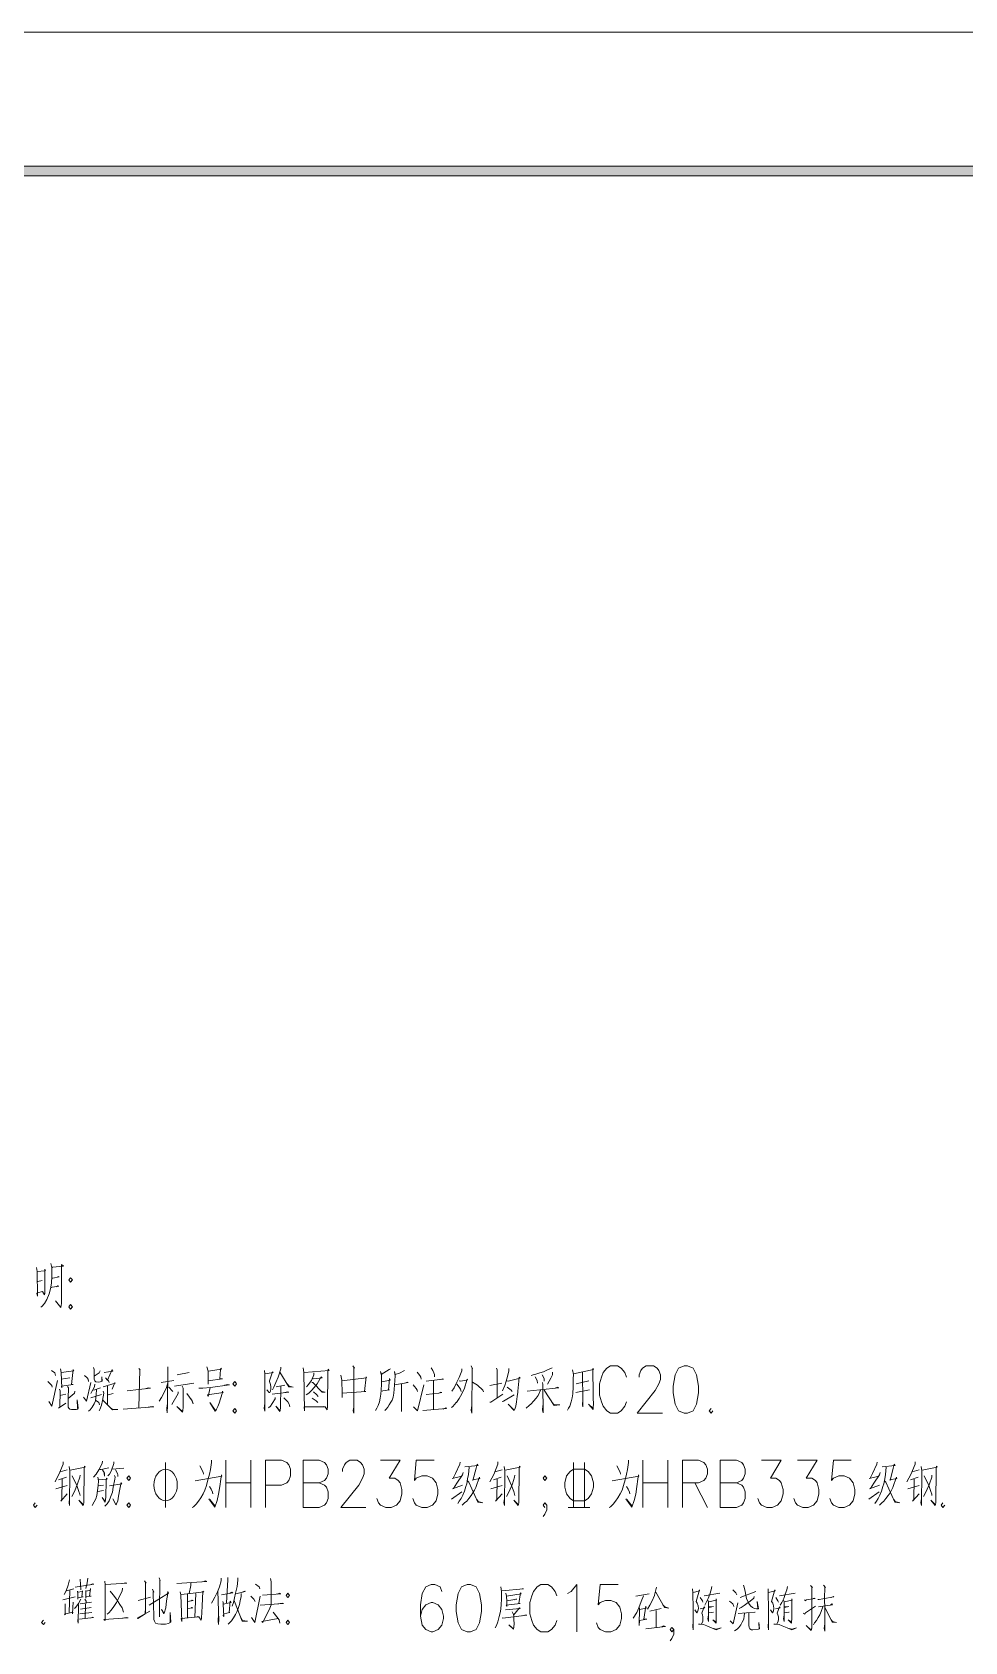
# Model space of a CAD drawing. Header units: millimetres. Extents: x -30643 to 86172, y -19411 to 63186.
# Drawn here: x 59732 to 72952, y 40376 to 63186 of the extents above; entities that cross this region are included whole.
import ezdxf

# ---------------------------------------------------------------- set-up
doc = ezdxf.new("R2010")
doc.units = ezdxf.units.MM

msp = doc.modelspace()

# ---------------------------------------------------------------- hatches: boundary and pattern name
h = msp.add_hatch(color=0)
h.dxf.hatch_style = 2
h.paths.add_polyline_path([(84274, 61288), (84137, 61150), (-25658, 61150), (-25796, 61288)])

# ---------------------------------------------------------------- linework, layer by layer
at = {"color": 0, "lineweight": 0}
for points in [[(-30643, -19411), (86172, -19411), (86172, 63186), (-30643, 63186)], [(84274, 61288), (84137, 61150), (-25658, 61150), (-25796, 61288)], [(60276, 45536), (60250, 45504), (60276, 45473), (60301, 45504)], [(60276, 45154), (60250, 45122), (60276, 45091), (60301, 45122)], [(68972, 44286), (68895, 44254), (68844, 44158), (68819, 43999), (68819, 43904), (68844, 43745), (68895, 43649), (68972, 43617), (69022, 43617), (69099, 43649), (69150, 43745), (69175, 43904), (69175, 43999), (69150, 44158), (69099, 44254), (69022, 44286)], [(62603, 44063), (62578, 44031), (62603, 43999), (62629, 44031)], [(62603, 43681), (62578, 43649), (62603, 43617), (62629, 43649)], [(61101, 42726), (61075, 42694), (61101, 42662), (61126, 42694)], [(67000, 42726), (66974, 42694), (67000, 42662), (67025, 42694)], [(67407, 42821), (67356, 42790), (67305, 42726), (67280, 42630), (67280, 42567), (67305, 42471), (67356, 42408), (67407, 42375), (67560, 42375), (67611, 42408), (67662, 42471), (67687, 42567), (67687, 42630), (67662, 42726), (67611, 42790), (67560, 42821)], [(61101, 42344), (61075, 42312), (61101, 42280), (61126, 42312)], [(63356, 41065), (63330, 41033), (63356, 41002), (63381, 41033)], [(65896, 41186), (65819, 41154), (65768, 41059), (65743, 40900), (65743, 40804), (65768, 40645), (65819, 40549), (65896, 40517), (65947, 40517), (66023, 40549), (66074, 40645), (66100, 40804), (66100, 40900), (66074, 41059), (66023, 41154), (65947, 41186)], [(63356, 40683), (63330, 40651), (63356, 40619), (63381, 40651)]]:
    msp.add_lwpolyline(points, close=True, dxfattribs=at)
for points in [[(59791, 45680), (59803, 45622), (59808, 45275), (59799, 45317), (59808, 45322), (59879, 45338), (59905, 45291), (59909, 45312), (59913, 45485), (59913, 45659), (59922, 45638), (59905, 45632), (59808, 45622)], [(59997, 45738), (60010, 45680), (60010, 45559), (60005, 45459), (59993, 45380), (59972, 45307), (59938, 45227), (59905, 45169), (59867, 45127), (59854, 45117)], [(60014, 45680), (60018, 45685), (60174, 45701), (60149, 45723), (60149, 45685), (60145, 45296), (60145, 45222), (60145, 45169), (60136, 45112), (60064, 45206)], [(59812, 45480), (59875, 45496), (59871, 45496)], [(60005, 45396), (60014, 45401), (60111, 45417), (60094, 45422), (60077, 45407)], [(60014, 45528), (60022, 45528), (60115, 45549), (60102, 45554), (60090, 45549)], [(60603, 44265), (60611, 44234), (60611, 44096), (60620, 44075), (60632, 44060), (60670, 44054), (60696, 44060), (60725, 44070), (60717, 44133), (60721, 44070)], [(61655, 44275), (61651, 43723), (61643, 43623), (61639, 43675), (61647, 43733)], [(62207, 44275), (62224, 44212), (62224, 44028), (62224, 44075), (62427, 44101), (62393, 44101), (62401, 44234), (62406, 44254), (62414, 44239), (62384, 44234), (62224, 44212)], [(63255, 44270), (63255, 44243), (63217, 44128), (63187, 44049), (63158, 43986), (63137, 43949)], [(63575, 44260), (63584, 44191), (63592, 43649), (63588, 43707), (63887, 43707), (63866, 43712), (63824, 43707)], [(64279, 44286), (64300, 44254), (64291, 44260), (64291, 43617), (64283, 43649), (64287, 43685)], [(65386, 44260), (65412, 44223), (65424, 44186), (65433, 44165), (65433, 44133)], [(65955, 44286), (65972, 44243), (65968, 44260), (65963, 43617), (65955, 43659), (65963, 43723)], [(66313, 44254), (66322, 44228), (66322, 43838)], [(67101, 44260), (67037, 44228), (66978, 44202), (66927, 44186), (66873, 44170), (66835, 44160), (66806, 44149)], [(68157, 44127), (68131, 44191), (68080, 44254), (68029, 44286), (67927, 44286), (67876, 44254), (67825, 44191), (67800, 44127), (67775, 44031), (67775, 43872), (67800, 43776), (67825, 43713), (67876, 43649), (67927, 43617), (68029, 43617), (68080, 43649), (68131, 43713), (68157, 43776)], [(68335, 44127), (68335, 44158), (68360, 44222), (68385, 44254), (68437, 44286), (68539, 44286), (68590, 44254), (68615, 44222), (68640, 44158), (68640, 44095), (68615, 44031), (68564, 43936), (68309, 43617), (68666, 43617)], [(59954, 44065), (59992, 44028), (60009, 44007), (60017, 43986)], [(59967, 43780), (60009, 43717), (60089, 44081)], [(60005, 44223), (60051, 44186), (60064, 44149)], [(60131, 44243), (60144, 44191), (60152, 43975), (60147, 44001), (60312, 44022), (60291, 44022), (60312, 44234), (60321, 44217), (60144, 44191)], [(60144, 44096), (60266, 44117)], [(60459, 43844), (60501, 43786), (60561, 44049)], [(60472, 44149), (60510, 44117), (60523, 44096), (60531, 44065)], [(60620, 44028), (60615, 43996), (60586, 43933), (60582, 43933), (60561, 43897)], [(60696, 44217), (60679, 44186), (60611, 44139)], [(60737, 43991), (60910, 44039), (60902, 44049), (60864, 43954)], [(60750, 44191), (60877, 44212), (60864, 44234), (60801, 44086), (60771, 44117), (60813, 44075), (60822, 44049)], [(61243, 44249), (61260, 44228), (61256, 44234), (61243, 43691)], [(61655, 44044), (61634, 43980), (61601, 43907), (61563, 43838), (61530, 43786)], [(61559, 44049), (61740, 44081)], [(61748, 44001), (62022, 44039)], [(61786, 44160), (61955, 44191)], [(63023, 44223), (63028, 44170), (63028, 43644), (63019, 43685), (63028, 43754)], [(63032, 44175), (63149, 44191), (63137, 44202), (63095, 44075), (63095, 44065), (63099, 44049), (63112, 44022), (63116, 43991), (63116, 43954), (63108, 43928), (63099, 43907), (63091, 43907), (63057, 43949)], [(63242, 44196), (63369, 43991), (63432, 43986), (63373, 44001), (63344, 44033)], [(63588, 44191), (63942, 44223), (63929, 44239), (63921, 44191), (63916, 43717), (63912, 43664), (63883, 43707)], [(63706, 44107), (63723, 44101), (63840, 44117), (63828, 44133), (63773, 44033), (63731, 43980), (63693, 43939), (63655, 43901), (63613, 43875)], [(63726, 44186), (63726, 44160), (63689, 44081), (63643, 44018), (63622, 43991)], [(63698, 44049), (63710, 44049), (63840, 43912), (63887, 43912), (63840, 43923), (63819, 43933)], [(64106, 44154), (64123, 44086), (64127, 43897), (64127, 43838)], [(64123, 44075), (64472, 44117), (64464, 44133), (64443, 43923), (64460, 43923), (64127, 43901)], [(64809, 44243), (64792, 44234), (64678, 44165), (64670, 44207), (64683, 44165), (64683, 44028), (64678, 43944), (64674, 43886), (64666, 43828), (64653, 43775), (64636, 43723), (64615, 43685), (64598, 43654)], [(64691, 43928), (64700, 43933), (64797, 43949), (64784, 43944), (64797, 44107), (64805, 44086), (64687, 44060)], [(65007, 44223), (64940, 44181), (64877, 44165), (64868, 44207), (64877, 44144), (64873, 44081), (64868, 44012), (64864, 43954), (64856, 43901), (64847, 43844), (64835, 43802), (64814, 43770), (64792, 43733), (64771, 43702), (64750, 43675), (64729, 43654)], [(64873, 44018), (65062, 44049), (65049, 44054), (65028, 44044)], [(64969, 44028), (64969, 43638), (64965, 43664), (64969, 43707)], [(65188, 44196), (65226, 44149), (65243, 44128), (65247, 44096)], [(65315, 44070), (65508, 44091), (65563, 44096), (65546, 44101), (65525, 44091)], [(65420, 44075), (65420, 43670)], [(65786, 44075), (65799, 44070), (65896, 44086), (65904, 44096), (65892, 44086), (65858, 43970), (65824, 43891), (65786, 43823), (65745, 43765), (65740, 43765), (65694, 43712), (65677, 43696)], [(65820, 44243), (65820, 44217), (65786, 44122), (65753, 44054), (65715, 43975), (65681, 43928)], [(65753, 44028), (65782, 43986), (65803, 43954), (65811, 43923)], [(65972, 44054), (66044, 44012), (66119, 43944), (66127, 43918)], [(66220, 44007), (66388, 44039)], [(66490, 44249), (66490, 44212), (66460, 44101), (66431, 44007), (66397, 43933)], [(66460, 44075), (66481, 44070), (66649, 44112), (66633, 44128), (66629, 44081), (66629, 44070), (66616, 43928), (66616, 43912), (66608, 43854), (66595, 43775), (66587, 43717), (66574, 43675), (66562, 43654), (66481, 43744), (66566, 43659)], [(66861, 44133), (66890, 44081), (66894, 44039)], [(66961, 44160), (66987, 44107), (66991, 44070)], [(66965, 44049), (66970, 44022), (66974, 43623), (66965, 43659), (66970, 43723)], [(67105, 44196), (67105, 44160), (67084, 44112), (67058, 44070), (67037, 44028)], [(67391, 44228), (67404, 44165), (67400, 44101), (67400, 43991), (67395, 43891), (67387, 43833), (67374, 43775), (67353, 43717), (67336, 43685), (67319, 43659)], [(67404, 44175), (67686, 44234), (67678, 44249), (67678, 44170), (67682, 43954), (67682, 43844), (67682, 43828), (67686, 43749), (67682, 43696), (67682, 43670), (67618, 43744), (67678, 43685)], [(67623, 44075), (67442, 44033)], [(67530, 44196), (67538, 43780), (67538, 43707), (67534, 43738), (67538, 43802)], [(60119, 43954), (60127, 43933), (60123, 43702), (60106, 43685), (60207, 43759)], [(60207, 43886), (60123, 43865)], [(60232, 43996), (60245, 43975), (60240, 43828), (60240, 43723), (60240, 43702), (60253, 43685), (60266, 43675), (60287, 43670), (60354, 43670), (60375, 43675), (60384, 43685), (60371, 43806), (60375, 43685)], [(60337, 43928), (60333, 43897), (60325, 43897), (60240, 43823)], [(60645, 43954), (60637, 43870), (60632, 43833), (60628, 43791), (60611, 43749), (60582, 43702), (60552, 43664), (60531, 43644)], [(60561, 43833), (60713, 43880)], [(60607, 43944), (60700, 43975)], [(60628, 43802), (60675, 43765), (60687, 43733)], [(60737, 43928), (60746, 43901), (60729, 43797), (60713, 43728), (60691, 43670), (60679, 43649)], [(60733, 43802), (60872, 43664), (60948, 43670), (60872, 43670), (60834, 43702)], [(60801, 44001), (60801, 43986), (60801, 43738)], [(60809, 43875), (60881, 43897)], [(61078, 43933), (61411, 43970), (61407, 43970), (61378, 43975), (61335, 43959)], [(61664, 43991), (61727, 43923)], [(61803, 43918), (61799, 43897), (61710, 43738)], [(61858, 44001), (61871, 43970), (61871, 43707), (61867, 43649), (61862, 43628), (61782, 43712), (61862, 43638)], [(61925, 43897), (62001, 43791), (62014, 43749), (61984, 43817)], [(62094, 43970), (62149, 43970), (62258, 43980), (62527, 44018), (62498, 44022), (62456, 44012)], [(62254, 43980), (62224, 43854), (62216, 43875), (62439, 43907), (62427, 43928), (62427, 43907), (62401, 43817), (62384, 43759), (62363, 43712), (62346, 43675), (62334, 43649), (62325, 43644), (62249, 43765), (62330, 43654)], [(63175, 43838), (63175, 43817), (63133, 43754), (63108, 43717), (63083, 43691)], [(63133, 43886), (63369, 43912), (63352, 43918), (63314, 43907)], [(63255, 43996), (63251, 43691), (63246, 43654), (63242, 43638), (63183, 43717), (63242, 43654)], [(63192, 43991), (63314, 44012)], [(63301, 43833), (63356, 43775), (63373, 43744), (63386, 43707)], [(63702, 43828), (63756, 43791), (63781, 43765)], [(63719, 43918), (63764, 43880), (63786, 43854)], [(65130, 44018), (65151, 43996), (65176, 43965), (65188, 43944), (65192, 43923)], [(65138, 43707), (65192, 43649), (65285, 44018)], [(65315, 43880), (65495, 43901), (65538, 43907), (65525, 43912), (65508, 43907)], [(66220, 43770), (66233, 43770), (66405, 43886)], [(66393, 43780), (66414, 43786), (66562, 43875)], [(66464, 43986), (66519, 43944), (66536, 43923)], [(66936, 43944), (66903, 43865), (66877, 43828), (66839, 43786), (66806, 43749), (66776, 43723), (66734, 43685)], [(66747, 43928), (67198, 43975), (67177, 43986), (67147, 43970)], [(66991, 43944), (67130, 43723), (67210, 43733), (67130, 43733), (67096, 43770)], [(67438, 43907), (67631, 43949)], [(61019, 43675), (61458, 43707), (61432, 43712), (61378, 43702)], [(65268, 43654), (65605, 43680), (65597, 43691), (65559, 43675)], [(69354, 43681), (69328, 43649), (69354, 43617), (69379, 43649)], [(60170, 42928), (60170, 42891), (60111, 42749), (60081, 42696), (60056, 42643)], [(60730, 42938), (60722, 42902), (60675, 42811), (60637, 42754), (60603, 42707)], [(60890, 42928), (60890, 42902), (60852, 42796), (60827, 42754), (60805, 42728)], [(61623, 42917), (61623, 42280)], [(62274, 42949), (62274, 42917), (62257, 42817), (62244, 42754), (62223, 42669), (62202, 42590), (62181, 42527), (62156, 42475), (62123, 42417), (62089, 42370), (62055, 42327), (62017, 42291), (62000, 42280)], [(62476, 42280), (62476, 42949)], [(62833, 42949), (62833, 42280)], [(63037, 42280), (63037, 42949), (63265, 42949), (63342, 42917), (63368, 42885), (63393, 42821), (63393, 42726), (63368, 42662), (63342, 42630), (63265, 42598), (63037, 42598)], [(63572, 42280), (63572, 42949), (63801, 42949), (63877, 42917), (63902, 42885), (63928, 42821), (63928, 42757), (63902, 42694), (63877, 42662), (63801, 42630)], [(64132, 42790), (64132, 42821), (64157, 42885), (64183, 42917), (64234, 42949), (64336, 42949), (64386, 42917), (64412, 42885), (64438, 42821), (64438, 42757), (64412, 42694), (64361, 42598), (64106, 42280), (64463, 42280)], [(64667, 42949), (64947, 42949), (64794, 42694), (64871, 42694), (64921, 42662), (64947, 42630), (64973, 42535), (64973, 42471), (64947, 42375), (64896, 42312), (64820, 42280), (64743, 42280), (64667, 42312), (64641, 42344), (64616, 42408)], [(65431, 42949), (65176, 42949), (65151, 42662), (65176, 42694), (65253, 42726), (65329, 42726), (65405, 42694), (65457, 42630), (65482, 42535), (65482, 42471), (65457, 42375), (65405, 42312), (65329, 42280), (65253, 42280), (65176, 42312), (65151, 42344), (65125, 42408)], [(65799, 42923), (65795, 42891), (65732, 42759), (65698, 42696), (65685, 42690), (65820, 42722)], [(65866, 42854), (66052, 42875), (66039, 42891), (66027, 42838), (65980, 42664), (65976, 42669), (66077, 42690), (66072, 42707), (66056, 42669), (66035, 42607), (66018, 42564), (66001, 42527), (65980, 42486), (65955, 42448), (65921, 42406), (65892, 42370), (65862, 42344), (65828, 42312)], [(66334, 42928), (66334, 42891), (66275, 42749), (66246, 42696), (66220, 42643)], [(67407, 42917), (67407, 42280)], [(67560, 42280), (67560, 42917)], [(68186, 42949), (68186, 42917), (68169, 42817), (68156, 42754), (68135, 42669), (68114, 42590), (68093, 42527), (68067, 42475), (68034, 42417), (68001, 42370), (67967, 42327), (67929, 42291), (67912, 42280)], [(68388, 42280), (68388, 42949)], [(68744, 42949), (68744, 42280)], [(68948, 42280), (68948, 42949), (69177, 42949), (69254, 42917), (69279, 42885), (69304, 42821), (69304, 42757), (69279, 42694), (69254, 42662), (69177, 42630), (68948, 42630)], [(69483, 42280), (69483, 42949), (69713, 42949), (69789, 42917), (69814, 42885), (69840, 42821), (69840, 42757), (69814, 42694), (69789, 42662), (69713, 42630)], [(70069, 42949), (70349, 42949), (70196, 42694), (70273, 42694), (70323, 42662), (70349, 42630), (70375, 42535), (70375, 42471), (70349, 42375), (70298, 42312), (70222, 42280), (70145, 42280), (70069, 42312), (70043, 42344), (70018, 42408)], [(70578, 42949), (70859, 42949), (70705, 42694), (70782, 42694), (70833, 42662), (70859, 42630), (70884, 42535), (70884, 42471), (70859, 42375), (70808, 42312), (70732, 42280), (70655, 42280), (70578, 42312), (70553, 42344), (70527, 42408)], [(71342, 42949), (71088, 42949), (71062, 42662), (71088, 42694), (71164, 42726), (71241, 42726), (71317, 42694), (71368, 42630), (71394, 42535), (71394, 42471), (71368, 42375), (71317, 42312), (71241, 42280), (71164, 42280), (71088, 42312), (71062, 42344), (71037, 42408)], [(71710, 42923), (71706, 42891), (71644, 42759), (71610, 42696), (71597, 42690), (71731, 42722)], [(71778, 42854), (71963, 42875), (71951, 42891), (71938, 42838), (71892, 42664), (71888, 42669), (71988, 42690), (71984, 42707), (71967, 42669), (71947, 42607), (71930, 42564), (71913, 42527), (71892, 42486), (71867, 42448), (71833, 42406), (71803, 42370), (71774, 42344), (71740, 42312)], [(72246, 42928), (72246, 42891), (72187, 42749), (72157, 42696), (72132, 42643)], [(60216, 42707), (60107, 42669)], [(60128, 42785), (60228, 42811)], [(60157, 42680), (60153, 42391), (60136, 42370), (60228, 42475)], [(60258, 42859), (60266, 42801), (60262, 42306), (60254, 42348), (60262, 42406)], [(60271, 42807), (60485, 42849), (60473, 42864), (60469, 42817), (60465, 42348), (60461, 42322), (60456, 42306), (60393, 42385), (60461, 42317)], [(60410, 42738), (60406, 42707), (60376, 42617), (60330, 42506), (60292, 42433)], [(60300, 42728), (60368, 42580), (60368, 42575), (60393, 42506), (60406, 42469), (60410, 42448)], [(60663, 42707), (60671, 42659), (60667, 42590), (60658, 42522), (60646, 42448), (60633, 42401), (60612, 42359), (60582, 42306)], [(60671, 42669), (60793, 42680), (60784, 42696), (60780, 42654), (60776, 42433), (60772, 42385), (60768, 42364), (60764, 42353), (60722, 42422), (60764, 42364), (60722, 42422)], [(60692, 42817), (60709, 42817), (60818, 42843)], [(60726, 42811), (60755, 42764), (60755, 42722), (60751, 42764)], [(60898, 42733), (60907, 42707), (60903, 42680), (60881, 42569), (60869, 42495), (60843, 42427), (60822, 42374), (60793, 42333), (60760, 42296)], [(60865, 42822), (61029, 42838)], [(60911, 42811), (60941, 42759), (60945, 42743), (60945, 42717)], [(62236, 42401), (62312, 42296), (62320, 42285), (62354, 42380), (62375, 42469), (62392, 42575), (62405, 42680), (62413, 42743), (62418, 42722), (62043, 42659)], [(62160, 42754), (62156, 42780), (62106, 42870)], [(65841, 42775), (65833, 42743), (65749, 42622), (65702, 42548), (65690, 42543), (65833, 42596)], [(65925, 42849), (65917, 42749), (65904, 42685), (65892, 42617), (65879, 42575), (65858, 42512), (65837, 42454), (65811, 42406), (65786, 42370), (65765, 42338)], [(65900, 42659), (65921, 42638), (66048, 42353), (66119, 42344), (66052, 42364), (66035, 42391)], [(66380, 42707), (66271, 42669)], [(66292, 42785), (66393, 42811)], [(66322, 42680), (66317, 42391), (66300, 42370), (66393, 42475)], [(66422, 42859), (66431, 42801), (66426, 42306), (66418, 42348), (66426, 42406)], [(66435, 42807), (66649, 42849), (66637, 42864), (66633, 42817), (66629, 42348), (66625, 42322), (66621, 42306), (66557, 42385), (66625, 42317)], [(66574, 42738), (66570, 42707), (66540, 42617), (66494, 42506), (66456, 42433)], [(66464, 42728), (66532, 42580), (66532, 42575), (66557, 42506), (66570, 42469), (66574, 42448)], [(68148, 42401), (68224, 42296), (68232, 42285), (68266, 42380), (68287, 42469), (68304, 42575), (68317, 42680), (68325, 42743), (68329, 42722), (67954, 42659)], [(68072, 42754), (68067, 42780), (68017, 42870)], [(71753, 42775), (71744, 42743), (71660, 42622), (71614, 42548), (71601, 42543), (71744, 42596)], [(71837, 42849), (71829, 42749), (71816, 42685), (71803, 42617), (71791, 42575), (71769, 42512), (71748, 42454), (71723, 42406), (71698, 42370), (71677, 42338)], [(71812, 42659), (71833, 42638), (71959, 42353), (72031, 42344), (71963, 42364), (71947, 42391)], [(72292, 42707), (72183, 42669)], [(72204, 42785), (72304, 42811)], [(72233, 42680), (72229, 42391), (72212, 42370), (72304, 42475)], [(72334, 42859), (72342, 42801), (72338, 42306), (72330, 42348), (72338, 42406)], [(72346, 42807), (72561, 42849), (72548, 42864), (72544, 42817), (72540, 42348), (72536, 42322), (72532, 42306), (72469, 42385), (72536, 42317)], [(72486, 42738), (72482, 42707), (72452, 42617), (72406, 42506), (72368, 42433)], [(72376, 42728), (72444, 42580), (72444, 42575), (72469, 42506), (72482, 42469), (72486, 42448)], [(60228, 42590), (60069, 42543)], [(60743, 42522), (60663, 42506)], [(60743, 42596), (60667, 42586)], [(60827, 42586), (61004, 42617), (60995, 42633), (60974, 42538), (60957, 42438), (60945, 42374), (60928, 42333), (60915, 42317), (60873, 42401), (60919, 42322)], [(62244, 42575), (62270, 42538), (62287, 42495), (62291, 42475)], [(62476, 42630), (62833, 42630)], [(63572, 42630), (63801, 42630), (63877, 42598), (63902, 42567), (63928, 42503), (63928, 42408), (63902, 42344), (63877, 42312), (63801, 42280), (63572, 42280)], [(65677, 42396), (65824, 42501)], [(66393, 42590), (66233, 42543)], [(68156, 42575), (68181, 42538), (68198, 42495), (68203, 42475)], [(68388, 42630), (68744, 42630)], [(69126, 42630), (69304, 42280)], [(69483, 42630), (69713, 42630), (69789, 42598), (69814, 42567), (69840, 42503), (69840, 42408), (69814, 42344), (69789, 42312), (69713, 42280), (69483, 42280)], [(71589, 42396), (71736, 42501)], [(72304, 42590), (72145, 42543)], [(59776, 42344), (59751, 42312), (59776, 42280), (59802, 42312)], [(62249, 42391), (62325, 42296), (62320, 42296)], [(67000, 42280), (66974, 42312), (67000, 42344), (67025, 42312), (67025, 42248), (67000, 42184), (66974, 42153)], [(67331, 42280), (67636, 42280)], [(68160, 42391), (68236, 42296), (68232, 42296)], [(72641, 42344), (72616, 42312), (72641, 42280), (72667, 42312)], [(62504, 41288), (62504, 41256), (62487, 40930)], [(60259, 41256), (60242, 41178), (60213, 41099), (60183, 41046)], [(60217, 41099), (60323, 41125)], [(60264, 41104), (60255, 40788)], [(60340, 41151), (60605, 41193), (60592, 41199), (60554, 41182)], [(60373, 41093), (60378, 41061), (60381, 40978), (60381, 40999), (60453, 41014), (60436, 41014), (60444, 41099), (60440, 41088), (60378, 41078)], [(60411, 41262), (60419, 41114)], [(60520, 41277), (60512, 41214), (60491, 41130)], [(60491, 41104), (60491, 40993), (60495, 41014), (60567, 41025), (60546, 41025), (60558, 41130), (60558, 41109), (60495, 41093)], [(60760, 41235), (60765, 41182), (60765, 40677), (60748, 40693), (61093, 40714), (61068, 40719), (61013, 40709)], [(60773, 41188), (61072, 41209), (61059, 41214), (61009, 41204)], [(61013, 41135), (61005, 41093), (60983, 41051), (60955, 40988), (60929, 40935), (60891, 40878), (60853, 40825), (60820, 40788), (60794, 40767)], [(60836, 41093), (60879, 41040), (60929, 40978), (60975, 40904), (61005, 40857), (61026, 40798)], [(61325, 41241), (61346, 41209), (61337, 41220), (61337, 40783), (61333, 40814), (61333, 40772), (61228, 40704), (61220, 40709), (61401, 40809)], [(61388, 40893), (61666, 41067), (61653, 41088), (61649, 41056), (61653, 41061), (61636, 40957), (61624, 40857), (61603, 40783), (61598, 40772), (61565, 40836), (61598, 40783)], [(61435, 41120), (61456, 41078), (61447, 41088), (61451, 40872), (61456, 40767), (61456, 40693), (61464, 40667), (61481, 40641), (61515, 40630), (61556, 40624), (61620, 40624), (61666, 40635), (61696, 40656), (61687, 40793), (61687, 40651), (61679, 40646)], [(61532, 41283), (61544, 41246), (61540, 41256), (61536, 40809), (61536, 40730), (61536, 40793)], [(61780, 41204), (62205, 41230), (62188, 41241), (62150, 41225)], [(61831, 41083), (61838, 41040), (61847, 40793), (61851, 40662), (61843, 40704), (62092, 40730), (62079, 40736), (62058, 40725)], [(62096, 40730), (62129, 40683), (62133, 40709), (62142, 40883), (62150, 41093), (62163, 41083), (61974, 41061), (61838, 41046)], [(61982, 41209), (61982, 41173), (61957, 41061)], [(62050, 41061), (62037, 40725)], [(62412, 41277), (62412, 41241), (62387, 41156), (62357, 41083), (62319, 41009), (62294, 40957), (62273, 40925)], [(62365, 41099), (62378, 40667), (62374, 40651), (62374, 40619), (62370, 40667), (62374, 40767)], [(62416, 41040), (62576, 41072), (62563, 41078), (62538, 41067)], [(62694, 41061), (62694, 41020), (62681, 40957), (62669, 40904), (62656, 40862), (62635, 40809), (62614, 40762), (62584, 40714), (62555, 40672), (62529, 40646), (62508, 40624)], [(62648, 41283), (62648, 41251), (62635, 41162), (62614, 41067), (62601, 40999), (62584, 40935), (62567, 40883)], [(62618, 41056), (62753, 41088), (62744, 41093), (62710, 41078)], [(62896, 41193), (62947, 41156), (62959, 41125)], [(63111, 41273), (63119, 41225), (63119, 40898), (63102, 40851), (63002, 40651), (62989, 40662), (63220, 40704), (63149, 40798), (63233, 40688), (63242, 40641)], [(62997, 41035), (63254, 41056), (63237, 41067), (63204, 41051)], [(65539, 41090), (65514, 41154), (65437, 41186), (65386, 41186), (65310, 41154), (65259, 41059), (65234, 40900), (65234, 40740), (65259, 40612), (65310, 40549), (65386, 40517), (65412, 40517), (65488, 40549), (65539, 40612), (65564, 40708), (65564, 40740), (65539, 40836), (65488, 40900), (65412, 40931), (65386, 40931), (65310, 40900), (65259, 40836), (65234, 40740)], [(66374, 41154), (66383, 41091), (66383, 40991), (66379, 40896), (66370, 40807), (66353, 40733), (66333, 40660), (66312, 40607), (66295, 40575)], [(66387, 41097), (66695, 41128), (66678, 41128), (66644, 41123)], [(66446, 41065), (66455, 41023), (66459, 40954), (66459, 40875), (66450, 40896), (66648, 40917), (66632, 40917), (66652, 41070), (66661, 41054), (66455, 41023)], [(67170, 41026), (67144, 41090), (67093, 41154), (67042, 41186), (66940, 41186), (66889, 41154), (66838, 41090), (66813, 41026), (66787, 40931), (66787, 40772), (66813, 40676), (66838, 40612), (66889, 40549), (66940, 40517), (67042, 40517), (67093, 40549), (67144, 40612), (67170, 40676)], [(67322, 41059), (67374, 41090), (67450, 41186), (67450, 40517)], [(68036, 41186), (67781, 41186), (67756, 40900), (67781, 40931), (67857, 40963), (67934, 40963), (68010, 40931), (68061, 40867), (68086, 40772), (68086, 40708), (68061, 40612), (68010, 40549), (67934, 40517), (67857, 40517), (67781, 40549), (67756, 40581), (67730, 40645)], [(68580, 41149), (68551, 41038), (68551, 41033), (68521, 40959), (68488, 40896), (68454, 40838)], [(68572, 41080), (68694, 40864), (68758, 40854), (68699, 40870), (68669, 40902)], [(69092, 41128), (69096, 41075), (69100, 40838), (69100, 40548), (69096, 40596), (69100, 40660)], [(69100, 41075), (69193, 41097), (69189, 41112), (69143, 40949), (69160, 40923), (69172, 40885), (69176, 40849), (69168, 40817), (69160, 40791), (69155, 40786), (69126, 40828), (69155, 40791)], [(69257, 41028), (69480, 41065)], [(69366, 41159), (69357, 41112), (69336, 41049), (69315, 40991), (69286, 40933), (69265, 40896)], [(69661, 41112), (69694, 41086), (69707, 41070), (69720, 41044)], [(69989, 41091), (69766, 41002)], [(69813, 41180), (69825, 41149), (69838, 41091), (69846, 41038), (69859, 40991), (69876, 40949), (69892, 40917), (69913, 40885), (69943, 40864), (69972, 40849), (69998, 40843), (70027, 40843), (70010, 40949), (70019, 40849)], [(70162, 41128), (70166, 41075), (70171, 40838), (70171, 40548), (70166, 40596), (70171, 40660)], [(70171, 41075), (70263, 41097), (70259, 41112), (70212, 40949), (70229, 40923), (70242, 40885), (70246, 40849), (70238, 40817), (70229, 40791), (70225, 40786), (70195, 40828), (70225, 40791)], [(70326, 41028), (70549, 41065)], [(70436, 41159), (70428, 41112), (70406, 41049), (70385, 40991), (70356, 40933), (70335, 40896)], [(70764, 41175), (70793, 41144), (70781, 41144), (70781, 40570), (70772, 40538), (70705, 40607), (70772, 40543), (70777, 40565)], [(70950, 41180), (70979, 41144), (70967, 41149), (70962, 40991), (70962, 40980), (70967, 40854), (70967, 40607), (70967, 40591), (70967, 40527), (70958, 40565), (70967, 40633)], [(60340, 41014), (60166, 40972)], [(60200, 40914), (60200, 40756), (60192, 40767), (60306, 40798), (60302, 40772), (60310, 40862), (60314, 40940)], [(60419, 40978), (60390, 40919), (60352, 40867), (60331, 40846)], [(60390, 40904), (60385, 40641), (60378, 40667), (60385, 40719)], [(60411, 40914), (60571, 40940)], [(60415, 40840), (60567, 40862)], [(60478, 40978), (60495, 40951), (60495, 40935)], [(60487, 40914), (60482, 40709)], [(61233, 40961), (61409, 41009)], [(61931, 41051), (61931, 40719)], [(61936, 40946), (62012, 40961), (61999, 40967), (61986, 40957)], [(61940, 40846), (62007, 40857), (61995, 40862), (61982, 40851)], [(62432, 40946), (62437, 40935), (62441, 40909), (62449, 40736), (62441, 40751), (62449, 40772), (62534, 40793), (62525, 40793), (62538, 40951), (62551, 40935), (62529, 40930), (62441, 40909)], [(62597, 40961), (62601, 40946), (62710, 40667), (62719, 40667), (62782, 40667), (62715, 40677), (62690, 40719)], [(62829, 41025), (62875, 40978), (62892, 40946)], [(62841, 40719), (62888, 40651), (62964, 41025)], [(62964, 40893), (63296, 40919), (63275, 40925), (63216, 40914)], [(66442, 40828), (66648, 40849), (66640, 40859), (66556, 40754)], [(66459, 40959), (66602, 40980), (66585, 40980), (66564, 40970)], [(68395, 41028), (68366, 40949), (68332, 40859), (68302, 40791), (68252, 40712)], [(68475, 41054), (68290, 41023)], [(68340, 40859), (68336, 40607), (68340, 40680), (68442, 40696), (68404, 40696), (68429, 40881), (68433, 40854), (68340, 40833)], [(68648, 40849), (68488, 40812)], [(69198, 40843), (69265, 40859), (69257, 40870), (69223, 40781), (69231, 40760), (69240, 40728), (69240, 40696), (69236, 40665), (69219, 40633)], [(69202, 41002), (69231, 40959), (69240, 40938)], [(69311, 40964), (69319, 40944), (69319, 40833), (69319, 40738), (69319, 40665), (69311, 40701), (69319, 40754)], [(69319, 40944), (69433, 40964), (69429, 40985), (69429, 40701), (69425, 40660), (69425, 40638), (69378, 40686), (69425, 40654)], [(69387, 40875), (69323, 40864)], [(69387, 40875), (69323, 40870)], [(69614, 40954), (69661, 40912), (69677, 40875)], [(69627, 40675), (69669, 40633), (69732, 40928)], [(69968, 41017), (69960, 40996), (69909, 40954), (69863, 40917), (69825, 40891), (69783, 40864), (69753, 40849)], [(70267, 40843), (70335, 40859), (70326, 40870), (70292, 40781), (70301, 40760), (70309, 40728), (70309, 40696), (70305, 40665), (70288, 40633)], [(70271, 41002), (70301, 40959), (70309, 40938)], [(70381, 40964), (70390, 40944), (70390, 40833), (70390, 40738), (70390, 40665), (70381, 40701), (70390, 40754)], [(70390, 40944), (70503, 40964), (70499, 40985), (70499, 40701), (70494, 40660), (70494, 40638), (70449, 40686), (70494, 40654)], [(70457, 40875), (70394, 40864)], [(70457, 40875), (70394, 40870)], [(70663, 40781), (70684, 40770), (70693, 40786), (70836, 40881)], [(70680, 40970), (70697, 40959), (70701, 40970), (70831, 40991), (70823, 40996), (70802, 40991)], [(70937, 40870), (70916, 40807), (70895, 40760), (70874, 40722), (70848, 40680), (70823, 40643), (70806, 40617)], [(70869, 40975), (70886, 40975), (71097, 41012), (71088, 41017), (71055, 41002)], [(70878, 40870), (71076, 40902), (71067, 40912), (71047, 40896)], [(70971, 40859), (71071, 40654), (71135, 40649), (71076, 40665), (71055, 40686)], [(59891, 40683), (59865, 40651), (59891, 40619), (59917, 40651)], [(60402, 40698), (60601, 40719), (60592, 40725), (60567, 40714)], [(60575, 40793), (60406, 40772)], [(66395, 40717), (66404, 40712), (66741, 40754), (66716, 40754), (66686, 40743)], [(66535, 40802), (66552, 40764), (66560, 40733), (66560, 40691), (66564, 40633), (66560, 40586), (66552, 40554), (66488, 40617), (66552, 40559)], [(68576, 40822), (68576, 40580)], [(69176, 40628), (69198, 40628), (69248, 40622), (69295, 40601), (69361, 40575), (69429, 40548), (69497, 40575), (69429, 40554), (69391, 40565)], [(69323, 40786), (69391, 40796)], [(69387, 40796), (69323, 40786)], [(69829, 40775), (69825, 40743), (69817, 40696), (69796, 40654), (69779, 40617), (69749, 40580), (69724, 40554), (69686, 40533)], [(69981, 40796), (69976, 40796), (69741, 40775)], [(69892, 40791), (69892, 40612), (69896, 40580), (69905, 40559), (69926, 40548), (69947, 40548), (70027, 40554), (70040, 40559), (70031, 40649), (70036, 40559)], [(70246, 40628), (70267, 40628), (70318, 40622), (70364, 40601), (70432, 40575), (70499, 40548), (70566, 40575), (70499, 40554), (70461, 40565)], [(70394, 40786), (70461, 40796)], [(70457, 40796), (70394, 40786)], [(68429, 40559), (68707, 40591), (68686, 40601), (68656, 40591)], [(68825, 40549), (68800, 40517), (68774, 40549), (68800, 40581), (68825, 40549), (68825, 40485), (68800, 40422), (68774, 40390)]]:
    msp.add_lwpolyline(points, dxfattribs=at)
msp.add_ellipse((61623, 42598), major_axis=(0, 223), ratio=0.742902, start_param=0, end_param=6.283185, dxfattribs=at)

doc.saveas('drawing.dxf')
